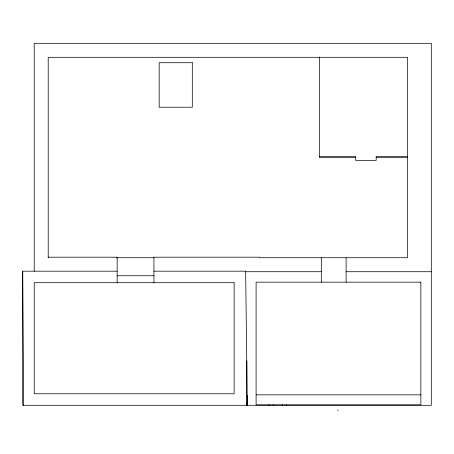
<?xml version="1.0" encoding="UTF-8"?>
<svg xmlns="http://www.w3.org/2000/svg" width="454" height="454" viewBox="0 0 454 454"><rect width="100%" height="100%" fill="white"/><g stroke="black" fill="none" stroke-linecap="round" stroke-linejoin="round"><path stroke-width="0.68" d="M246.834 360.771L246.607 405.291L246.596 403.873M319.4 156.517L355.732 156.517L355.732 160.381L376.179 160.381L376.179 156.517L407.573 156.517M355.732 157.521L319.4 157.521L319.4 57.011M376.179 157.521L407.573 157.521M48.209 257.197L117.16 257.197L117.16 282.711M116.576 257.736L153.929 257.736M34.22 271.186L34.22 43.317L431.3 43.317L431.3 405.291L22.7 405.291L22.7 271.186L117.16 271.186M153.929 271.186L245.654 271.186L247.294 405.291L247.294 395.4M245.654 271.725L321.296 271.725M346.101 271.725L431.3 271.725M117.16 275.743L153.929 275.743M256.096 394.849L420.858 394.849M337.804 409.763L338.06 410.683M22.7 271.186L23.653 405.291M346.101 257.736L346.101 282.167M321.296 257.736L321.296 282.167M286.553 404.826L286.553 405.291M282.206 404.826L282.206 405.291M273.512 404.826L273.512 405.291M269.165 404.826L269.165 405.291M153.929 282.711L153.929 257.197L259.643 257.197L259.643 257.736L407.573 257.736L407.573 57.306L48.209 57.306L48.209 257.736M192.303 62.72L159.178 62.72L159.178 107.218L192.303 107.218L192.303 62.72M420.858 282.167L256.096 282.167L256.096 404.826L420.858 404.826L420.858 282.167M234.133 282.711L34.22 282.711L34.22 393.771L234.133 393.771L234.133 282.711"/></g></svg>
